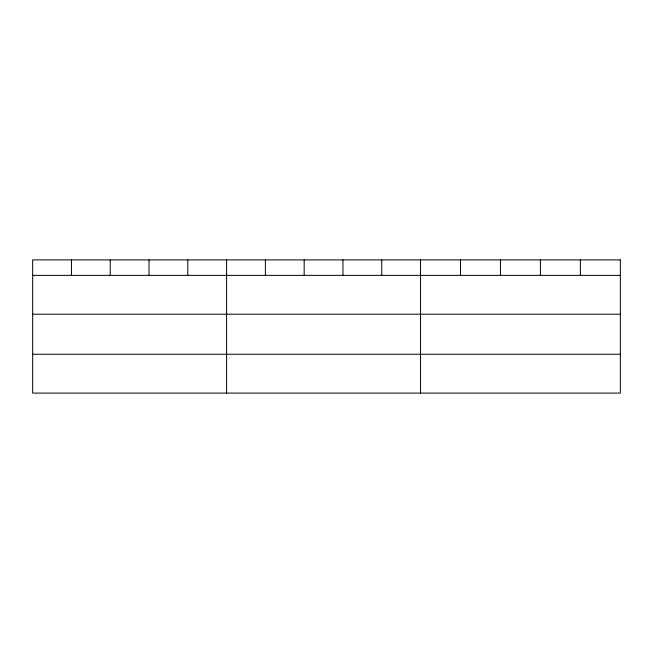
<?xml version="1.0" encoding="UTF-8"?>
<svg xmlns="http://www.w3.org/2000/svg" width="653" height="653" viewBox="0 0 653 653"><rect width="100%" height="100%" fill="white"/><g stroke="black" fill="none" stroke-linecap="round" stroke-linejoin="round"><path stroke-width="0.98" d="M32.65 275.362L620.35 275.362M32.65 314.215L620.35 314.215M32.65 354.236L620.35 354.236M580.386 259.91L580.386 275.362M540.423 259.91L540.423 275.362M500.459 259.91L500.459 275.362M460.496 259.91L460.496 275.362M420.532 259.91L420.532 393.09M381.744 259.91L381.744 275.362M342.956 259.91L342.956 275.362M304.167 259.91L304.167 275.362M265.379 259.91L265.379 275.362M226.591 259.91L226.591 393.09M187.803 259.91L187.803 275.362M149.015 259.91L149.015 275.362M110.226 259.91L110.226 275.362M71.438 259.91L71.438 275.362M620.35 259.91L32.65 259.91L32.65 393.09L620.35 393.09L620.35 259.91"/></g></svg>
